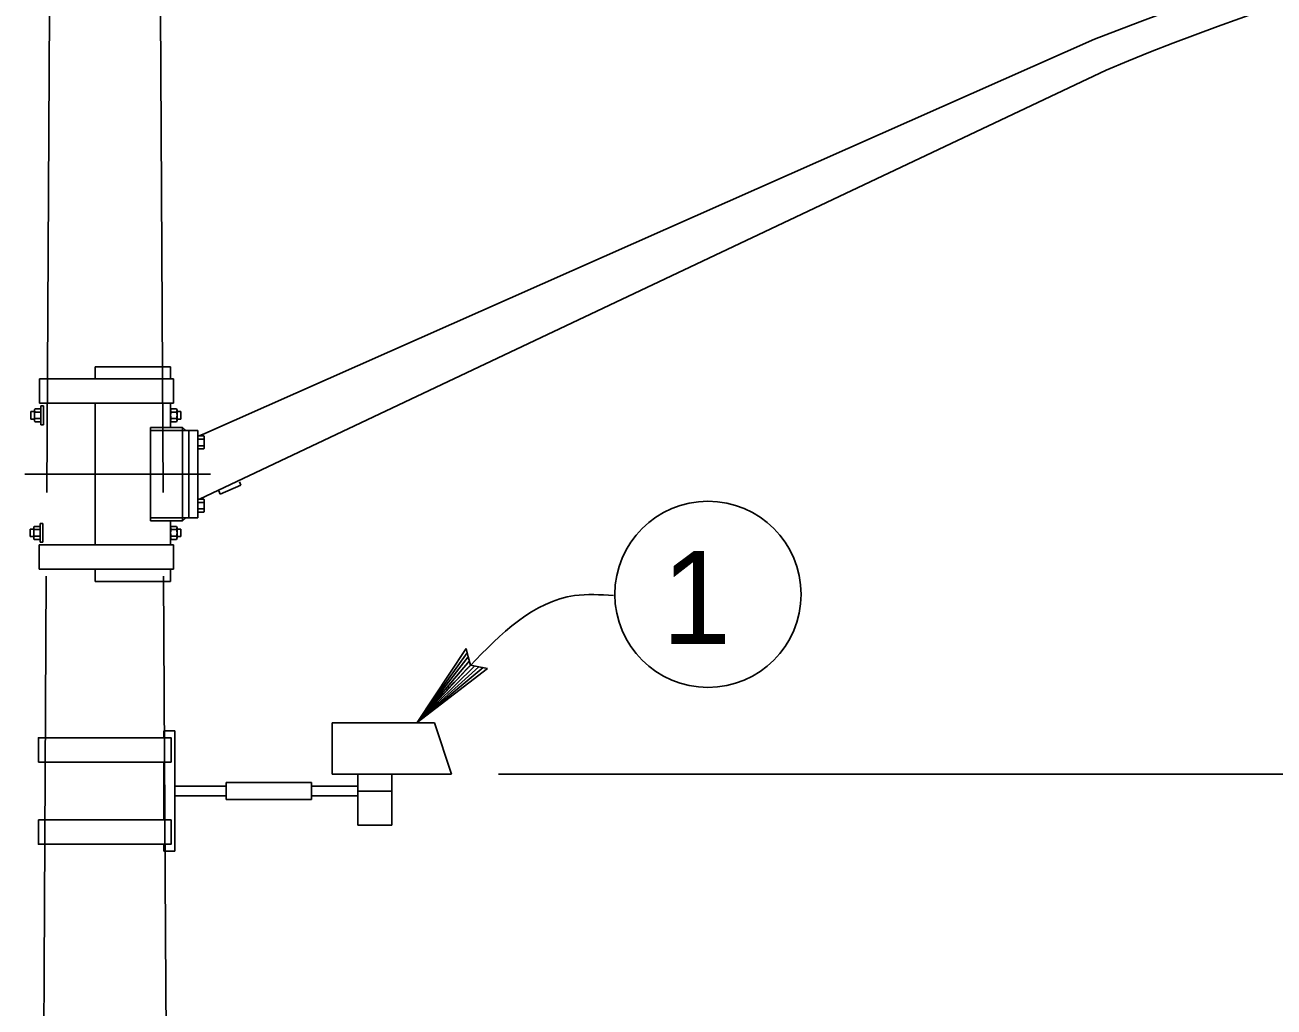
# Model space of a CAD drawing. Extents: x -893 to 867, y -474 to 712.
# Drawn here: x -305.5 to -211.6, y 70.6 to 144.4 of the extents above; entities that cross this region are included whole.
import ezdxf

# ---------------------------------------------------------------- set-up
doc = ezdxf.new("R2010")
doc.units = 0
for name, color, linetype in [('214 Text and Titles', 7, 'Continuous'), ('221 Structural Steel', 7, 'Continuous'), ('226 Not Assigned', 7, 'Continuous'), ('254 Not Assigned', 7, 'Continuous'), ('60 Nongeo Data', 7, 'Continuous')]:
    doc.layers.add(name, color=color, linetype=linetype)

msp = doc.modelspace()

# ---------------------------------------------------------------- linework, layer by layer
at = {"layer": '214 Text and Titles'}
for p, q in [((-276.046, 91.947), (-272.372, 97.495)), ((-276.046, 91.947), (-272.287, 97.184)), ((-272.201, 96.874), (-276.046, 91.947)), ((-272.201, 96.874), (-272.372, 97.495)), ((-272.031, 96.253), (-272.201, 96.874)), ((-272.116, 96.564), (-276.046, 91.947)), ((-272.031, 96.253), (-276.046, 91.947)), ((-276.046, 91.947), (-271.715, 96.19)), ((-276.046, 91.947), (-271.4, 96.127)), ((-271.085, 96.063), (-276.046, 91.947)), ((-270.769, 96), (-276.046, 91.947)), ((-271.4, 96.127), (-272.031, 96.253)), ((-271.4, 96.127), (-270.769, 96))]:
    msp.add_line(p, q, dxfattribs=at)
msp.add_circle((-254.185, 101.572), 7, dxfattribs=at)
msp.add_spline([(-276.046, 91.947), (-272.07, 96.211), (-264.212, 101.482), (-261.29, 101.482)], degree=3, dxfattribs=at)
at = {"layer": '221 Structural Steel'}
for p, q in [((-303.892, 109.225), (-303.691, 145.441)), ((-295.345, 145.441), (-295.144, 109.225)), ((-304.091, 73.321), (-303.927, 102.928)), ((-295.109, 102.928), (-294.96, 76.066)), ((-294.96, 76.066), (-294.842, 54.929)), ((-304.15, 62.669), (-304.091, 73.321))]:
    msp.add_line(p, q, dxfattribs=at)
at = {"layer": '226 Not Assigned'}
for p, q in [((-294.257, 91.313), (-295.094, 91.313)), ((-295.094, 91.313), (-295.094, 90.829)), ((-294.257, 82.27), (-294.257, 91.313)), ((-282.428, 91.914), (-282.428, 88.066)), ((-282.428, 91.914), (-274.733, 91.914)), ((-273.451, 88.066), (-274.733, 91.914)), ((-295.094, 88.968), (-295.094, 84.614)), ((-283.994, 87.425), (-290.406, 87.425)), ((-290.406, 87.425), (-290.406, 86.143)), ((-283.994, 86.143), (-283.994, 87.425)), ((-282.428, 88.066), (-273.451, 88.066)), ((-280.505, 88.054), (-280.505, 84.218)), ((-277.939, 88.054), (-277.939, 84.218)), ((-290.479, 87.153), (-294.257, 87.153)), ((-290.479, 86.415), (-294.257, 86.415)), ((-280.496, 87.153), (-283.994, 87.153)), ((-280.496, 86.415), (-283.994, 86.415)), ((-280.505, 86.784), (-277.939, 86.784)), ((-290.406, 86.143), (-283.994, 86.143)), ((-280.505, 84.218), (-277.939, 84.218)), ((-295.094, 82.779), (-295.094, 82.27)), ((-294.257, 82.27), (-295.094, 82.27))]:
    msp.add_line(p, q, dxfattribs=at)
for points in [[(-304.519, 88.968), (-294.536, 88.968), (-294.536, 90.796), (-304.519, 90.796)], [(-304.519, 84.614), (-294.536, 84.614), (-294.536, 82.787), (-304.519, 82.787)]]:
    msp.add_lwpolyline(points, close=True, dxfattribs=at)
at = {"layer": '254 Not Assigned'}
for p, q in [((-225.125, 143.296), (-292.007, 113.674)), ((-224.241, 140.982), (-292.404, 108.723)), ((-300.245, 117.769), (-300.245, 118.681)), ((-294.579, 118.681), (-300.245, 118.681)), ((-294.579, 117.769), (-294.579, 118.681)), ((-304.433, 115.939), (-304.433, 117.769)), ((-294.352, 117.769), (-304.433, 117.769)), ((-294.352, 115.939), (-294.352, 117.769)), ((-304.772, 115.523), (-304.361, 115.523)), ((-294.352, 115.939), (-304.433, 115.939)), ((-304.127, 115.74), (-304.323, 115.74)), ((-304.323, 114.324), (-304.323, 115.74)), ((-304.127, 114.324), (-304.127, 115.74)), ((-300.245, 105.286), (-300.245, 115.939)), ((-294.579, 114.125), (-294.579, 115.939)), ((-294.13, 115.523), (-294.541, 115.523)), ((-304.809, 115.315), (-305.093, 115.315)), ((-305.093, 114.749), (-305.093, 115.315)), ((-304.809, 114.749), (-305.093, 114.749)), ((-304.809, 114.664), (-304.809, 115.419)), ((-304.361, 115.277), (-304.772, 115.277)), ((-304.361, 114.787), (-304.772, 114.787)), ((-304.323, 114.664), (-304.323, 115.419)), ((-294.579, 114.664), (-294.579, 115.419)), ((-294.541, 115.277), (-294.13, 115.277)), ((-294.541, 114.787), (-294.13, 114.787)), ((-294.092, 114.664), (-294.092, 115.419)), ((-294.092, 115.315), (-293.808, 115.315)), ((-294.092, 114.749), (-293.808, 114.749)), ((-293.808, 114.749), (-293.808, 115.315)), ((-304.361, 114.541), (-304.772, 114.541)), ((-304.127, 114.324), (-304.323, 114.324)), ((-296.092, 107.1), (-296.092, 114.125)), ((-293.672, 114.125), (-296.092, 114.125)), ((-293.219, 113.899), (-296.092, 113.899)), ((-294.541, 114.541), (-294.13, 114.541)), ((-293.672, 114.125), (-293.672, 107.1)), ((-293.445, 113.899), (-293.672, 114.125)), ((-293.219, 113.899), (-293.219, 107.326)), ((-292.539, 113.899), (-293.219, 113.899)), ((-292.539, 113.899), (-292.539, 107.326)), ((-292.007, 113.674), (-292.438, 113.483)), ((-292.083, 113.483), (-292.539, 113.483)), ((-292.539, 112.502), (-292.539, 113.483)), ((-292.539, 113.238), (-292.083, 113.238)), ((-292.539, 112.747), (-292.083, 112.747)), ((-292.045, 112.624), (-292.045, 113.379)), ((-292.539, 112.502), (-292.083, 112.502)), ((-305.525, 110.613), (-291.59, 110.612)), ((-289.391, 110.024), (-289.288, 109.786)), ((-290.952, 109.351), (-290.849, 109.112)), ((-289.288, 109.786), (-290.849, 109.112)), ((-292.083, 108.723), (-292.539, 108.723)), ((-292.539, 107.742), (-292.539, 108.723)), ((-292.539, 108.478), (-292.083, 108.478)), ((-292.539, 107.987), (-292.083, 107.987)), ((-292.045, 107.865), (-292.045, 108.62)), ((-293.219, 107.326), (-296.092, 107.326)), ((-293.672, 107.1), (-296.092, 107.1)), ((-294.579, 107.037), (-294.579, 105.286)), ((-294.579, 105.286), (-294.579, 107.036)), ((-293.445, 107.326), (-293.672, 107.1)), ((-292.539, 107.326), (-293.219, 107.326)), ((-292.539, 107.742), (-292.083, 107.742)), ((-304.863, 106.477), (-305.146, 106.477)), ((-305.146, 106.477), (-305.146, 105.91)), ((-304.863, 106.561), (-304.863, 105.806)), ((-304.414, 106.684), (-304.825, 106.684)), ((-304.414, 106.439), (-304.825, 106.439)), ((-304.181, 106.902), (-304.376, 106.902)), ((-304.376, 106.902), (-304.376, 105.485)), ((-304.376, 106.561), (-304.376, 105.806)), ((-304.181, 106.902), (-304.181, 105.485)), ((-294.579, 106.561), (-294.579, 105.806)), ((-294.541, 106.684), (-294.13, 106.684)), ((-294.541, 106.439), (-294.13, 106.439)), ((-294.092, 106.561), (-294.092, 105.806)), ((-294.092, 106.477), (-293.808, 106.477)), ((-293.808, 106.477), (-293.808, 105.91)), ((-304.863, 105.91), (-305.146, 105.91)), ((-304.414, 105.948), (-304.825, 105.948)), ((-304.825, 105.703), (-304.414, 105.703)), ((-294.352, 105.286), (-304.448, 105.286)), ((-304.448, 105.286), (-304.448, 103.456)), ((-304.181, 105.485), (-304.376, 105.485)), ((-294.541, 105.948), (-294.13, 105.948)), ((-294.13, 105.703), (-294.541, 105.703)), ((-294.352, 105.286), (-294.352, 103.456)), ((-294.092, 105.91), (-293.808, 105.91)), ((-294.352, 103.456), (-304.448, 103.456)), ((-300.245, 103.456), (-300.245, 102.544)), ((-294.579, 103.456), (-294.579, 102.544)), ((-294.579, 102.544), (-300.245, 102.544))]:
    msp.add_line(p, q, dxfattribs=at)
for centre, radius, start, end in [((-304.592, 115.4), 0.217, 145.61575, 214.38425), ((-304.54, 115.4), 0.217, 325.61575, 34.38425), ((-294.361, 115.4), 0.217, 145.61575, 214.38425), ((-294.309, 115.4), 0.217, 325.61575, 34.38425), ((-303.998, 115.032), 0.812, 162.41205, 197.58795), ((-304.592, 114.664), 0.217, 145.61575, 214.38425), ((-305.135, 115.032), 0.812, 342.41205, 17.58795), ((-304.54, 114.664), 0.217, 325.61575, 34.38425), ((-293.767, 115.032), 0.812, 162.41205, 197.58795), ((-294.361, 114.664), 0.217, 145.61575, 214.38425), ((-294.904, 115.032), 0.812, 342.41205, 17.58795), ((-294.309, 114.664), 0.217, 325.61575, 34.38425), ((-292.262, 113.36), 0.217, 325.61575, 34.38425), ((-292.857, 112.992), 0.812, 342.41205, 17.58795), ((-292.262, 112.624), 0.217, 325.61575, 34.38425), ((-292.262, 108.601), 0.217, 325.61575, 34.38425), ((-292.857, 108.233), 0.812, 342.41205, 17.58795), ((-292.262, 107.865), 0.217, 325.61575, 34.38425), ((-304.646, 106.561), 0.217, 145.61575, 214.38425), ((-304.051, 106.193), 0.812, 162.41205, 197.58795), ((-304.593, 106.561), 0.217, 325.61575, 34.38425), ((-305.188, 106.193), 0.812, 342.41205, 17.58795), ((-294.361, 106.561), 0.217, 145.61575, 214.38425), ((-293.767, 106.193), 0.812, 162.41205, 197.58795), ((-294.309, 106.561), 0.217, 325.61575, 34.38425), ((-294.904, 106.193), 0.812, 342.41205, 17.58795), ((-304.646, 105.825), 0.217, 145.61575, 214.38425), ((-304.593, 105.825), 0.217, 325.61575, 34.38425), ((-294.361, 105.825), 0.217, 145.61575, 214.38425), ((-294.309, 105.825), 0.217, 325.61575, 34.38425)]:
    msp.add_arc(centre, radius, start, end, dxfattribs=at)
for centre, major_axis, start_param, end_param in [((-155.343, -68.879), (0, 225.537), 0.06693, 0.34596), ((-153.22, -61.944), (0, 217.342), 0.080192, 0.366269)]:
    msp.add_ellipse(centre, major_axis=major_axis, ratio=0.912423, start_param=start_param, end_param=end_param, dxfattribs=at)
at = {"layer": '60 Nongeo Data'}
msp.add_line((-269.941, 88.066), (-181.887, 88.066), dxfattribs=at)

# ---------------------------------------------------------------- texts
at = {"layer": '214 Text and Titles'}
msp.add_text('1', height=7, dxfattribs=at).set_placement((-257.66, 97.841))

doc.saveas('drawing.dxf')
